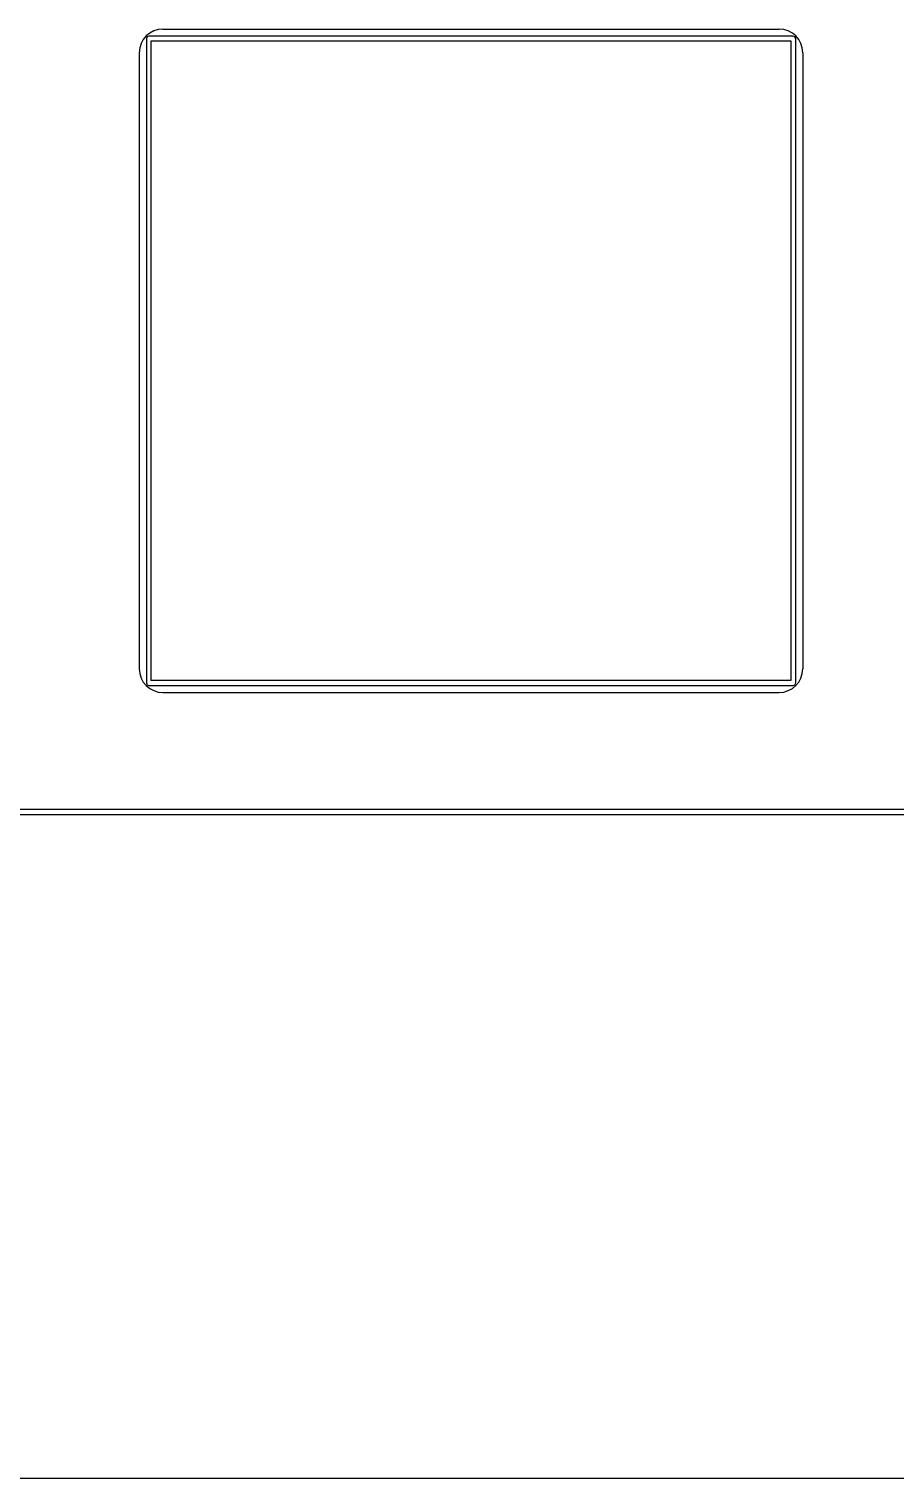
# Model space of a CAD drawing. Header units: millimetres. Extents: x 38 to 487, y 14 to 137.
# Drawn here: x 441.22 to 459.49, y 13.94 to 44.51 of the extents above; entities that cross this region are included whole.
import ezdxf

# ---------------------------------------------------------------- set-up
doc = ezdxf.new("R2010")
doc.units = ezdxf.units.MM
doc.layers.add('BLACK', color=20, linetype='Continuous')

msp = doc.modelspace()

# ---------------------------------------------------------------- linework, layer by layer
for p, q in [((444.044, 44.511), (457.044, 44.511)), ((443.544, 44.011), (443.544, 31.011)), ((457.544, 44.011), (457.544, 31.011)), ((444.044, 30.511), (457.044, 30.511)), ((267.544, 13.936), (484.159, 13.936))]:
    msp.add_line(p, q)
for centre, start, end in [((444.044, 44.011), 90, 180), ((457.044, 44.011), 0, 90), ((444.044, 31.011), 180, 270), ((457.044, 31.011), 270, 0)]:
    msp.add_arc(centre, 0.5, start, end)
at = {"layer": 'BLACK', "linetype": 'Continuous'}
for p, q in [((443.709, 44.347), (443.694, 44.312)), ((443.744, 44.362), (443.709, 44.347)), ((457.344, 44.362), (443.744, 44.362)), ((457.379, 44.347), (457.344, 44.362)), ((457.394, 44.312), (457.379, 44.347)), ((443.694, 44.312), (443.694, 30.712)), ((443.794, 30.762), (443.794, 44.262)), ((443.794, 44.262), (457.294, 44.262)), ((457.294, 44.262), (457.294, 30.762)), ((457.394, 30.712), (457.394, 44.312)), ((443.694, 30.712), (443.709, 30.676)), ((443.709, 30.676), (443.744, 30.662)), ((443.744, 30.662), (457.344, 30.662)), ((457.294, 30.762), (443.794, 30.762)), ((457.344, 30.662), (457.379, 30.676)), ((457.379, 30.676), (457.394, 30.712)), ((471.18, 28.039), (280.525, 28.039)), ((471.18, 28.039), (280.525, 28.039)), ((280.525, 27.939), (471.18, 27.939)), ((280.525, 27.939), (471.18, 27.939))]:
    msp.add_line(p, q, dxfattribs=at)

doc.saveas('drawing.dxf')
